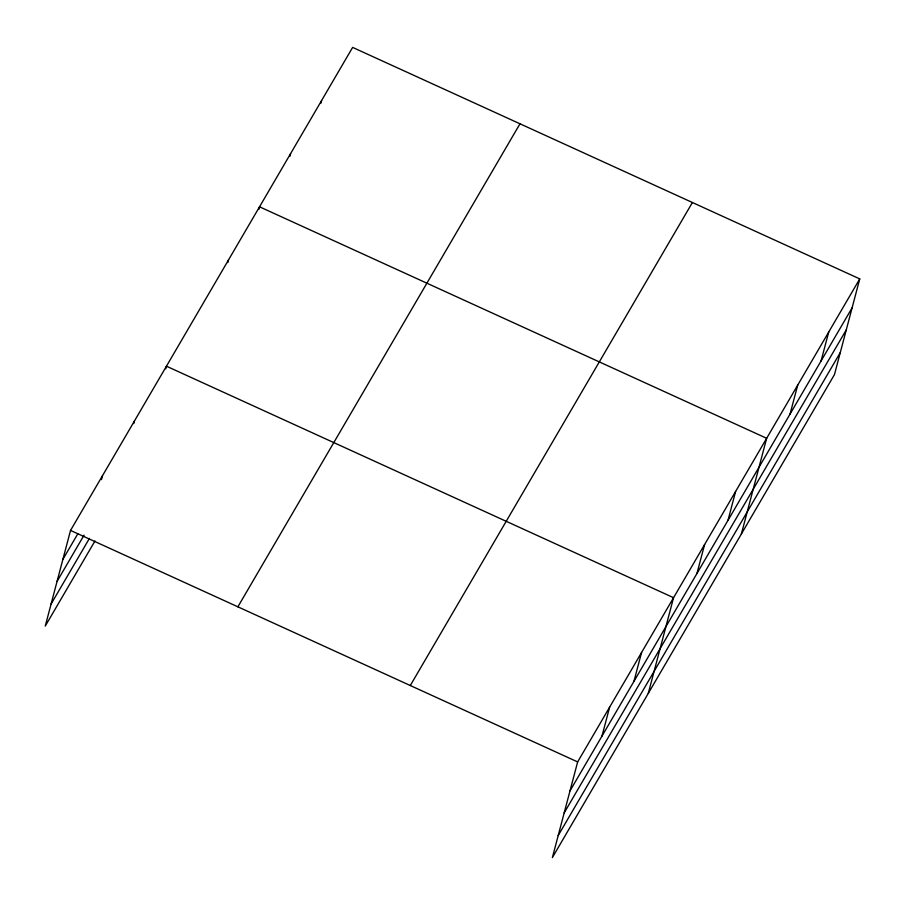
<?xml version="1.0" encoding="UTF-8"?>
<svg xmlns="http://www.w3.org/2000/svg" width="905" height="905" viewBox="0 0 905 905"><rect width="100%" height="100%" fill="white"/><g stroke="black" fill="none" stroke-linecap="round" stroke-linejoin="round"><path stroke-width="1.36" d="M859.75 278.898L577.65 761.92L552.367 857.601L834.467 374.568L859.75 278.898L352.633 47.399L70.533 530.432L45.25 626.102L94.98 540.952M101.462 479.627L102.503 475.691M133.782 423.574L134.472 420.949M165.751 368.833L166.441 366.197L673.558 597.696L648.285 693.366M227.811 262.563L228.501 259.939M258.841 209.428L259.543 206.804L766.659 438.292L741.376 533.973M289.872 156.305L290.573 153.669M320.902 103.17L321.603 100.534M601.972 736.116L609.619 707.178M633.941 681.363L641.588 652.437M696.952 573.487L704.588 544.561M727.982 520.364L735.629 491.426M790.042 414.094L797.69 385.157M821.073 360.959L828.72 332.033M62.886 559.358L77.807 533.814M57.06 581.383L84.063 535.16M51.065 604.076L89.437 538.385M237.879 606.825L519.979 123.793M410.293 685.526L692.404 202.505M570.003 790.857L852.103 307.824M564.177 812.882L846.288 329.85M558.181 835.575L840.293 352.543M70.533 530.432L577.65 761.92"/></g></svg>
